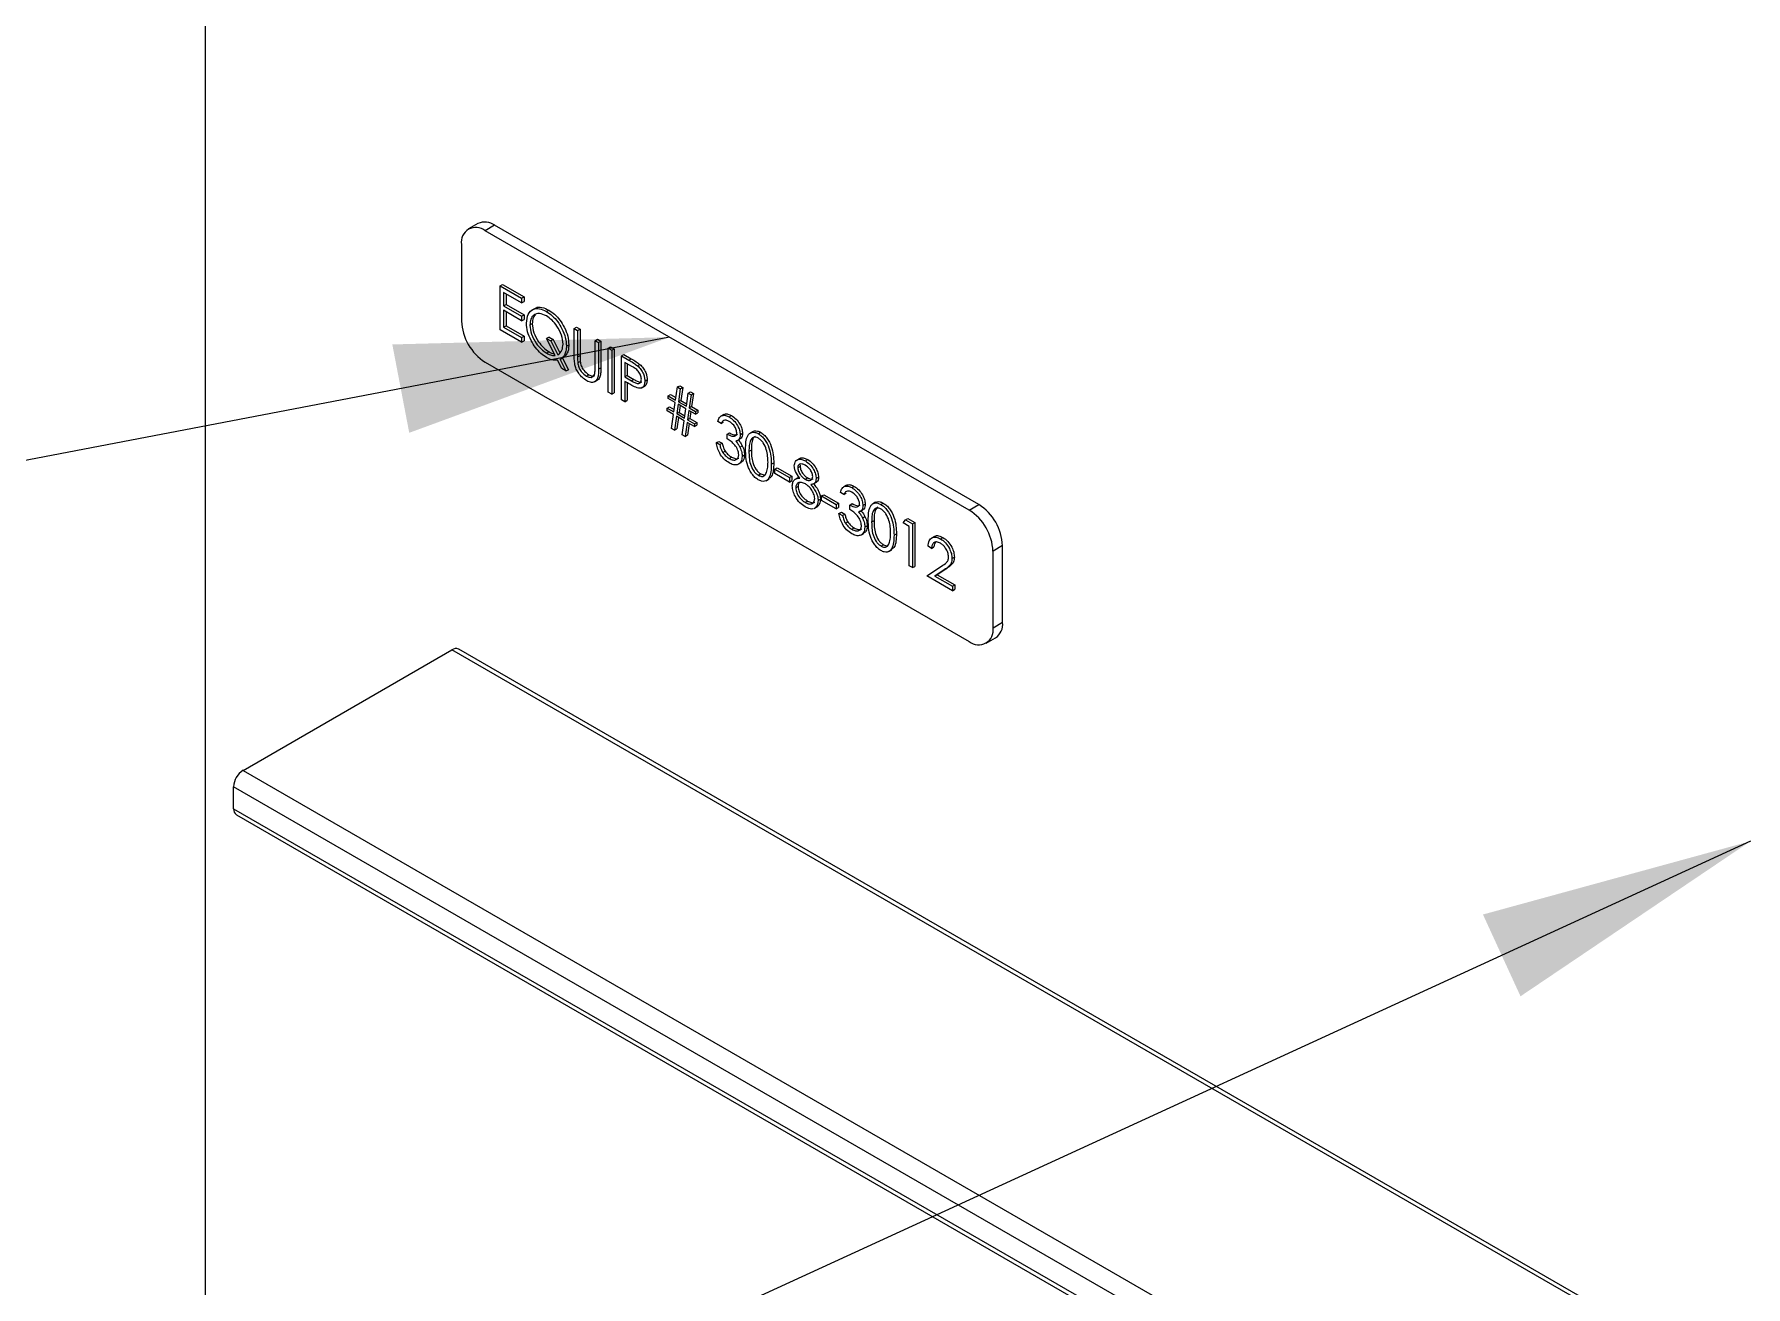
# Model space of a CAD drawing. Header units: inches. Extents: x 1 to 529, y 1 to 374.
# Drawn here: x 25.09 to 42.09, y 304.21 to 316.65 of the extents above; entities that cross this region are included whole.
import ezdxf

# ---------------------------------------------------------------- set-up
doc = ezdxf.new("R2010")
doc.units = ezdxf.units.IN
doc.header["$LTSCALE"] = 32
doc.header["$MEASUREMENT"] = 0
doc.layers.add('FORMAT', color=7, linetype='Continuous')
doc.dimstyles.new('SLDDIMSTYLE5', dxfattribs={"dimtxt": 0.18, "dimasz": 2.71875, "dimexe": 0, "dimexo": 0.0625, "dimgap": 0, "dimtad": 0, "dimtih": 1, "dimtoh": 1, "dimdec": 0, "dimrnd": 1e-09, "dimzin": 0, "dimdsep": 46, "dimtxsty": 'Standard', "dimsah": 1, "dimcen": 0.09, "dimadec": 0, "dimazin": 0, "dimtfac": 2.71875, "dimtdec": 0, "dimtofl": 0, "dimtmove": 0, "dimatfit": 3, "dimfxl": 0, "dimfrac": 2, "dimtolj": 1, "dimtzin": 0, "dimarcsym": 0})

# ---------------------------------------------------------------- blocks, each defined once
blk = doc.blocks.new('Drawing View43')
at = {"color": 7, "linetype": 'Continuous', "lineweight": 25}
for p, q in [((-7.244, 11.422), (-7.244, -36.402)), ((-4.535, 3.108), (-4.63, 3.054)), ((-4.369, 3.092), (-4.463, 3.037)), ((0.44, 0.316), (-4.369, 3.092)), ((-4.699, 2.901), (-4.699, 2.139)), ((0.345, 0.261), (-4.463, 3.037)), ((-4.314, 2.488), (-4.29, 2.502)), ((-4.314, 2.488), (-4.101, 2.366)), ((-4.314, 2.053), (-4.314, 2.488)), ((-4.29, 2.502), (-4.077, 2.379)), ((-4.101, 2.321), (-4.28, 2.424)), ((-4.28, 2.424), (-4.28, 2.29)), ((-4.256, 2.411), (-4.256, 2.304)), ((-4.28, 2.29), (-4.256, 2.304)), ((-4.28, 2.29), (-4.101, 2.187)), ((-4.101, 2.142), (-4.28, 2.246)), ((-4.28, 2.246), (-4.28, 2.078)), ((-4.256, 2.304), (-4.077, 2.201)), ((-4.256, 2.232), (-4.256, 2.092)), ((-4.101, 2.366), (-4.077, 2.379)), ((-4.101, 2.366), (-4.101, 2.321)), ((-4.101, 2.321), (-4.077, 2.335)), ((-4.077, 2.379), (-4.077, 2.335)), ((-3.968, 2.265), (-3.998, 2.248)), ((-3.855, 2.235), (-3.831, 2.248)), ((-4.101, 1.93), (-4.314, 2.053)), ((-4.28, 2.078), (-4.256, 2.092)), ((-4.28, 2.078), (-4.101, 1.975)), ((-4.256, 2.092), (-4.077, 1.988)), ((-4.101, 2.187), (-4.077, 2.201)), ((-4.101, 2.187), (-4.101, 2.142)), ((-4.101, 2.142), (-4.077, 2.156)), ((-4.077, 2.201), (-4.077, 2.156)), ((-3.995, 2.112), (-4.019, 2.099)), ((-3.579, 2.064), (-3.555, 2.078)), ((-3.579, 2.064), (-3.545, 2.045)), ((-3.579, 1.801), (-3.579, 2.064)), ((-3.555, 2.078), (-3.521, 2.058)), ((-3.545, 2.045), (-3.521, 2.058)), ((-3.545, 2.045), (-3.545, 1.784)), ((-3.521, 2.058), (-3.521, 1.797)), ((-4.101, 1.975), (-4.077, 1.988)), ((-4.101, 1.975), (-4.101, 1.93)), ((-4.101, 1.93), (-4.077, 1.944)), ((-4.077, 1.988), (-4.077, 1.944)), ((-3.829, 1.979), (-3.853, 1.966)), ((-3.768, 1.796), (-3.853, 1.966)), ((-3.853, 1.966), (-3.811, 1.941)), ((-3.829, 1.979), (-3.787, 1.955)), ((-3.787, 1.955), (-3.811, 1.941)), ((-3.811, 1.941), (-3.742, 1.803)), ((-3.787, 1.955), (-3.722, 1.825)), ((-3.656, 1.891), (-3.633, 1.904)), ((-3.371, 1.944), (-3.347, 1.958)), ((-3.371, 1.683), (-3.371, 1.944)), ((-3.371, 1.944), (-3.337, 1.925)), ((-3.347, 1.958), (-3.313, 1.938)), ((-3.337, 1.925), (-3.313, 1.938)), ((-3.337, 1.925), (-3.337, 1.662)), ((-3.313, 1.938), (-3.313, 1.675)), ((-3.24, 1.869), (-3.217, 1.882)), ((-3.217, 1.882), (-3.183, 1.863)), ((-4.463, 1.731), (0.345, -1.045)), ((-3.829, 1.834), (-3.852, 1.82)), ((-3.703, 1.667), (-3.745, 1.75)), ((-3.719, 1.758), (-3.695, 1.772)), ((-3.719, 1.758), (-3.661, 1.643)), ((-3.695, 1.772), (-3.637, 1.656)), ((-3.545, 1.784), (-3.521, 1.797)), ((-3.543, 1.725), (-3.52, 1.738)), ((-3.24, 1.869), (-3.206, 1.849)), ((-3.24, 1.433), (-3.24, 1.869)), ((-3.206, 1.849), (-3.183, 1.863)), ((-3.206, 1.849), (-3.206, 1.414)), ((-3.183, 1.863), (-3.183, 1.427)), ((-3.11, 1.793), (-3.086, 1.807)), ((-3.11, 1.793), (-3.036, 1.751)), ((-3.11, 1.358), (-3.11, 1.793)), ((-3.086, 1.807), (-3.012, 1.764)), ((-3.007, 1.689), (-3.076, 1.729)), ((-3.076, 1.729), (-3.076, 1.584)), ((-3.052, 1.716), (-3.052, 1.598)), ((-3.036, 1.751), (-3.012, 1.764)), ((-2.95, 1.695), (-2.926, 1.708)), ((-3.661, 1.643), (-3.703, 1.667)), ((-3.661, 1.643), (-3.637, 1.656)), ((-3.456, 1.591), (-3.432, 1.605)), ((-3.377, 1.535), (-3.348, 1.552)), ((-3.337, 1.662), (-3.313, 1.675)), ((-3.052, 1.598), (-3.076, 1.584)), ((-3.076, 1.584), (-3.01, 1.545)), ((-3.049, 1.524), (-3.076, 1.539)), ((-3.076, 1.539), (-3.076, 1.338)), ((-3.052, 1.598), (-2.986, 1.559)), ((-2.986, 1.559), (-3.01, 1.545)), ((-2.878, 1.543), (-2.854, 1.556)), ((-3.206, 1.414), (-3.24, 1.433)), ((-3.206, 1.414), (-3.183, 1.427)), ((-3.052, 1.526), (-3.052, 1.352)), ((-2.907, 1.476), (-2.877, 1.493)), ((-2.646, 1.397), (-2.622, 1.411)), ((-2.646, 1.369), (-2.646, 1.397)), ((-2.646, 1.397), (-2.572, 1.354)), ((-2.575, 1.329), (-2.646, 1.369)), ((-2.622, 1.411), (-2.568, 1.38)), ((-2.572, 1.354), (-2.554, 1.484)), ((-2.554, 1.484), (-2.53, 1.497)), ((-2.554, 1.484), (-2.525, 1.467)), ((-2.525, 1.467), (-2.543, 1.338)), ((-2.53, 1.497), (-2.501, 1.48)), ((-2.525, 1.467), (-2.501, 1.48)), ((-2.501, 1.48), (-2.519, 1.351)), ((-2.465, 1.293), (-2.447, 1.422)), ((-2.447, 1.422), (-2.424, 1.436)), ((-2.447, 1.422), (-2.418, 1.405)), ((-2.418, 1.405), (-2.436, 1.276)), ((-2.424, 1.436), (-2.395, 1.419)), ((-2.418, 1.405), (-2.395, 1.419)), ((-2.395, 1.419), (-2.413, 1.29)), ((-3.076, 1.338), (-3.11, 1.358)), ((-3.076, 1.338), (-3.052, 1.352)), ((-2.655, 1.274), (-2.632, 1.288)), ((-2.655, 1.246), (-2.655, 1.274)), ((-2.655, 1.274), (-2.589, 1.236)), ((-2.592, 1.21), (-2.655, 1.246)), ((-2.632, 1.288), (-2.585, 1.261)), ((-2.612, 1.07), (-2.592, 1.21)), ((-2.589, 1.236), (-2.575, 1.329)), ((-2.563, 1.193), (-2.583, 1.054)), ((-2.486, 1.148), (-2.563, 1.193)), ((-2.546, 1.312), (-2.559, 1.219)), ((-2.536, 1.232), (-2.559, 1.219)), ((-2.559, 1.219), (-2.482, 1.174)), ((-2.469, 1.267), (-2.546, 1.312)), ((-2.543, 1.338), (-2.519, 1.351)), ((-2.543, 1.338), (-2.465, 1.293)), ((-2.526, 1.3), (-2.536, 1.232)), ((-2.536, 1.232), (-2.479, 1.199)), ((-2.519, 1.351), (-2.462, 1.318)), ((-2.482, 1.174), (-2.469, 1.267)), ((-2.44, 1.25), (-2.453, 1.157)), ((-2.375, 1.213), (-2.44, 1.25)), ((-2.436, 1.276), (-2.413, 1.29)), ((-2.436, 1.276), (-2.375, 1.241)), ((-2.42, 1.239), (-2.429, 1.171)), ((-2.413, 1.29), (-2.351, 1.254)), ((-2.375, 1.241), (-2.351, 1.254)), ((-2.375, 1.241), (-2.375, 1.213)), ((-2.375, 1.213), (-2.351, 1.226)), ((-2.351, 1.254), (-2.351, 1.226)), ((-2.092, 1.211), (-2.122, 1.194)), ((-2.04, 1.187), (-2.017, 1.201)), ((-2.583, 1.054), (-2.612, 1.07)), ((-2.583, 1.054), (-2.559, 1.067)), ((-2.543, 1.181), (-2.559, 1.067)), ((-2.505, 1.009), (-2.486, 1.148)), ((-2.457, 1.132), (-2.476, 0.992)), ((-2.384, 1.09), (-2.457, 1.132)), ((-2.453, 1.157), (-2.429, 1.171)), ((-2.453, 1.157), (-2.384, 1.118)), ((-2.437, 1.12), (-2.453, 1.006)), ((-2.429, 1.171), (-2.361, 1.132)), ((-2.384, 1.118), (-2.361, 1.132)), ((-2.384, 1.118), (-2.384, 1.09)), ((-2.384, 1.09), (-2.361, 1.104)), ((-2.361, 1.132), (-2.361, 1.104)), ((-2.119, 1.121), (-2.152, 1.14)), ((-2.119, 1.121), (-2.095, 1.134)), ((-2.061, 1.015), (-2.037, 1.028)), ((-1.93, 1.01), (-1.906, 1.024)), ((-1.803, 1.043), (-1.832, 1.026)), ((-1.751, 1.02), (-1.727, 1.034)), ((-2.476, 0.992), (-2.505, 1.009)), ((-2.476, 0.992), (-2.453, 1.006)), ((-2.167, 0.931), (-2.143, 0.944)), ((-2.167, 0.931), (-2.133, 0.911)), ((-2.143, 0.944), (-2.11, 0.925)), ((-2.133, 0.911), (-2.11, 0.925)), ((-2.061, 0.97), (-2.061, 1.015)), ((-1.959, 0.951), (-1.929, 0.968)), ((-1.933, 0.885), (-1.91, 0.899)), ((-1.819, 0.858), (-1.843, 0.844)), ((-2.104, 0.834), (-2.08, 0.848)), ((-2.041, 0.774), (-2.017, 0.788)), ((-1.949, 0.716), (-1.92, 0.733)), ((-1.911, 0.795), (-1.887, 0.809)), ((-1.621, 0.716), (-1.597, 0.729)), ((-1.587, 0.669), (-1.563, 0.682)), ((-1.563, 0.682), (-1.418, 0.598)), ((-1.339, 0.775), (-1.368, 0.758)), ((-1.336, 0.695), (-1.359, 0.682)), ((-1.333, 0.71), (-1.336, 0.695)), ((-1.283, 0.75), (-1.259, 0.764)), ((-1.726, 0.62), (-1.75, 0.606)), ((-1.726, 0.62), (-1.696, 0.61)), ((-1.673, 0.553), (-1.643, 0.57)), ((-1.587, 0.669), (-1.442, 0.585)), ((-1.587, 0.624), (-1.587, 0.669)), ((-1.442, 0.54), (-1.587, 0.624)), ((-1.442, 0.585), (-1.418, 0.598)), ((-1.442, 0.585), (-1.442, 0.54)), ((-1.442, 0.54), (-1.418, 0.554)), ((-1.418, 0.598), (-1.418, 0.554)), ((-1.357, 0.583), (-1.386, 0.566)), ((-1.359, 0.58), (-1.342, 0.584)), ((-1.26, 0.58), (-1.283, 0.566)), ((-1.202, 0.521), (-1.173, 0.538)), ((-1.176, 0.575), (-1.152, 0.589)), ((-1.355, 0.494), (-1.379, 0.481)), ((-1.261, 0.351), (-1.285, 0.338)), ((-1.156, 0.357), (-1.133, 0.371)), ((-1.123, 0.401), (-1.099, 0.414)), ((-1.123, 0.401), (-0.978, 0.317)), ((-1.123, 0.356), (-1.123, 0.401)), ((-0.978, 0.272), (-1.123, 0.356)), ((-1.099, 0.414), (-0.954, 0.33)), ((-0.9, 0.417), (-0.934, 0.437)), ((-0.874, 0.508), (-0.903, 0.491)), ((-0.9, 0.417), (-0.877, 0.431)), ((-0.822, 0.484), (-0.798, 0.497)), ((-1.195, 0.277), (-1.166, 0.294)), ((-1.185, 0.283), (-1.193, 0.28)), ((-1.185, 0.283), (-1.161, 0.297)), ((-1.161, 0.297), (-1.17, 0.293)), ((-0.978, 0.317), (-0.954, 0.33)), ((-0.978, 0.317), (-0.978, 0.272)), ((-0.978, 0.272), (-0.954, 0.286)), ((-0.954, 0.33), (-0.954, 0.286)), ((-0.949, 0.228), (-0.925, 0.241)), ((-0.949, 0.228), (-0.915, 0.208)), ((-0.925, 0.241), (-0.891, 0.222)), ((-0.915, 0.208), (-0.891, 0.222)), ((-0.842, 0.311), (-0.819, 0.325)), ((-0.842, 0.267), (-0.842, 0.311)), ((-0.74, 0.247), (-0.711, 0.264)), ((-0.715, 0.182), (-0.691, 0.196)), ((-0.712, 0.307), (-0.688, 0.321)), ((-0.585, 0.34), (-0.614, 0.323)), ((-0.532, 0.317), (-0.509, 0.33)), ((-0.288, 0.165), (-0.265, 0.178)), ((-0.265, 0.178), (-0.195, 0.138)), ((0.345, 0.261), (0.44, 0.316)), ((-0.885, 0.131), (-0.862, 0.144)), ((-0.822, 0.071), (-0.799, 0.084)), ((-0.731, 0.013), (-0.702, 0.03)), ((-0.692, 0.092), (-0.669, 0.105)), ((-0.601, 0.155), (-0.625, 0.141)), ((-0.402, 0.012), (-0.379, 0.026)), ((-0.31, 0.133), (-0.288, 0.165)), ((-0.252, 0.099), (-0.31, 0.133)), ((-0.288, 0.165), (-0.218, 0.124)), ((-0.252, -0.292), (-0.252, 0.099)), ((-0.218, 0.124), (-0.195, 0.138)), ((-0.218, 0.124), (-0.218, -0.311)), ((-0.195, 0.138), (-0.195, -0.298)), ((0, 0), (-0.029, -0.017)), ((-0.508, -0.084), (-0.531, -0.097)), ((-0.508, -0.084), (-0.477, -0.094)), ((-0.454, -0.151), (-0.425, -0.134)), ((-0.03, -0.119), (-0.064, -0.099)), ((-0.03, -0.119), (-0.006, -0.105)), ((0.059, -0.025), (0.083, -0.011)), ((0.675, -0.092), (0.581, -0.147)), ((0.581, -0.909), (0.581, -0.147)), ((0.675, -0.854), (0.675, -0.092)), ((-0.218, -0.311), (-0.252, -0.292)), ((-0.218, -0.311), (-0.195, -0.298)), ((-0.078, -0.392), (0.068, -0.296)), ((0.097, -0.332), (0.003, -0.394)), ((0.121, -0.319), (0.026, -0.381)), ((0.097, -0.332), (0.121, -0.319)), ((0.173, -0.22), (0.197, -0.206)), ((0.178, -0.54), (-0.078, -0.392)), ((0.003, -0.394), (0.026, -0.381)), ((0.003, -0.394), (0.178, -0.495)), ((0.026, -0.381), (0.202, -0.482)), ((0.178, -0.495), (0.202, -0.482)), ((0.178, -0.495), (0.178, -0.54)), ((0.202, -0.482), (0.202, -0.526)), ((0.178, -0.54), (0.202, -0.526)), ((0.512, -1.061), (0.606, -1.007)), ((0.581, -0.909), (0.675, -0.854)), ((-6.867, -2.325), (-4.793, -1.127)), ((33.674, -23.333), (-4.793, -1.127)), ((33.74, -23.327), (-4.726, -1.121)), ((-6.867, -2.325), (31.6, -24.531)), ((31.505, -24.694), (-6.961, -2.488)), ((-6.961, -2.706), (-6.961, -2.488)), ((-6.961, -2.706), (31.505, -24.912)), ((-6.934, -2.767), (31.533, -24.973))]:
    blk.add_line(p, q, dxfattribs=at)
for centre, radius, start, end in [((-4.555, 2.924), 0.146, 50.7967, 189.214), ((-4.466, 2.955), 0.168, 54.3824, 114.3071), ((-4.187, 2.162), 0.512, 182.6055, 237.3945), ((0.069, -0.17), 0.512, 2.6055, 57.3945), ((0.164, -0.116), 0.512, 2.6055, 57.3945), ((0.437, -0.932), 0.146, 230.7967, 9.214), ((0.517, -0.875), 0.16, 304.0564, 7.2558), ((-4.754, -1.182), 0.0671, 65.6929, 125.6176), ((-6.757, -2.497), 0.205, 122.6055, 177.3945), ((-6.896, -2.713), 0.0657, 173.7012, 234.9867)]:
    blk.add_arc(centre, radius, start, end, dxfattribs=at)
for points, knots in [([(-4.053, 2.118), (-4.049, 2.15), (-4.042, 2.213), (-3.99, 2.26), (-3.924, 2.267), (-3.878, 2.245), (-3.855, 2.235)], [0, 0, 0, 0, 0.279683, 0.559262, 0.779599, 1, 1, 1, 1]), ([(-3.855, 2.19), (-3.878, 2.2), (-3.926, 2.221), (-3.981, 2.204), (-4.014, 2.161), (-4.017, 2.119), (-4.019, 2.099)], [0, 0, 0, 0, 0.279706, 0.559353, 0.779638, 1, 1, 1, 1]), ([(-3.969, 2.259), (-3.965, 2.263), (-3.949, 2.281), (-3.899, 2.279), (-3.854, 2.258), (-3.831, 2.248)], [0, 0, 0, 0, 0.1105798, 0.5552253, 1, 1, 1, 1]), ([(-3.855, 2.235), (-3.835, 2.222), (-3.796, 2.196), (-3.742, 2.135), (-3.696, 2.06), (-3.662, 1.974), (-3.658, 1.918), (-3.656, 1.891)], [0, 0, 0, 0, 0.1868624, 0.3735295, 0.5603806, 0.780078, 1, 1, 1, 1]), ([(-3.831, 2.248), (-3.812, 2.235), (-3.773, 2.21), (-3.719, 2.149), (-3.673, 2.074), (-3.638, 1.987), (-3.634, 1.932), (-3.633, 1.904)], [0, 0, 0, 0, 0.1868624, 0.3735295, 0.5603806, 0.780078, 1, 1, 1, 1]), ([(-3.853, 1.776), (-3.873, 1.789), (-3.912, 1.814), (-3.965, 1.875), (-4.011, 1.949), (-4.047, 2.035), (-4.051, 2.09), (-4.053, 2.118)], [0, 0, 0, 0, 0.186881, 0.373574, 0.560438, 0.780167, 1, 1, 1, 1]), ([(-4.019, 2.099), (-4.016, 2.069), (-4.01, 2.01), (-3.963, 1.924), (-3.909, 1.858), (-3.871, 1.833), (-3.852, 1.82)], [0, 0, 0, 0, 0.279311, 0.558981, 0.779421, 1, 1, 1, 1]), ([(-3.964, 2.202), (-3.972, 2.192), (-3.991, 2.171), (-3.994, 2.134), (-3.995, 2.112)], [0, 0, 0, 0, 0.4376746, 1, 1, 1, 1]), ([(-3.995, 2.112), (-3.992, 2.083), (-3.986, 2.024), (-3.939, 1.938), (-3.885, 1.871), (-3.847, 1.846), (-3.829, 1.834)], [0, 0, 0, 0, 0.279311, 0.558981, 0.779421, 1, 1, 1, 1]), ([(-3.69, 1.911), (-3.693, 1.94), (-3.699, 1.999), (-3.744, 2.085), (-3.798, 2.151), (-3.836, 2.177), (-3.855, 2.19)], [0, 0, 0, 0, 0.279456, 0.558872, 0.779514, 1, 1, 1, 1]), ([(-3.742, 1.803), (-3.725, 1.816), (-3.696, 1.839), (-3.692, 1.889), (-3.69, 1.911)], [0, 0, 0, 0, 0.559301, 1, 1, 1, 1]), ([(-3.656, 1.891), (-3.657, 1.873), (-3.659, 1.839), (-3.677, 1.789), (-3.703, 1.77), (-3.719, 1.758)], [0, 0, 0, 0, 0.28046, 0.56072, 1, 1, 1, 1]), ([(-3.633, 1.904), (-3.633, 1.887), (-3.635, 1.853), (-3.653, 1.803), (-3.679, 1.783), (-3.695, 1.772)], [0, 0, 0, 0, 0.28046, 0.56072, 1, 1, 1, 1]), ([(-3.745, 1.75), (-3.764, 1.75), (-3.798, 1.748), (-3.836, 1.767), (-3.853, 1.776)], [0, 0, 0, 0, 0.559661, 1, 1, 1, 1]), ([(-3.852, 1.82), (-3.836, 1.812), (-3.806, 1.797), (-3.78, 1.796), (-3.768, 1.796)], [0, 0, 0, 0, 0.559843, 1, 1, 1, 1]), ([(-3.829, 1.834), (-3.812, 1.824), (-3.794, 1.814), (-3.778, 1.813), (-3.776, 1.813)], [0, 0, 0, 0, 0.924453, 1, 1, 1, 1]), ([(-3.572, 1.705), (-3.574, 1.724), (-3.579, 1.757), (-3.579, 1.788), (-3.579, 1.801)], [0, 0, 0, 0, 0.559499, 1, 1, 1, 1]), ([(-3.454, 1.546), (-3.468, 1.555), (-3.497, 1.574), (-3.533, 1.616), (-3.56, 1.662), (-3.568, 1.691), (-3.572, 1.705)], [0, 0, 0, 0, 0.280221, 0.559914, 0.779952, 1, 1, 1, 1]), ([(-3.545, 1.784), (-3.545, 1.773), (-3.545, 1.754), (-3.544, 1.734), (-3.543, 1.725)], [0, 0, 0, 0, 0.560124, 1, 1, 1, 1]), ([(-3.543, 1.725), (-3.541, 1.71), (-3.536, 1.681), (-3.504, 1.628), (-3.474, 1.605), (-3.456, 1.591)], [0, 0, 0, 0, 0.281057, 0.560821, 1, 1, 1, 1]), ([(-3.521, 1.797), (-3.521, 1.786), (-3.521, 1.767), (-3.52, 1.747), (-3.52, 1.738)], [0, 0, 0, 0, 0.560124, 1, 1, 1, 1]), ([(-3.52, 1.738), (-3.517, 1.724), (-3.513, 1.694), (-3.48, 1.642), (-3.451, 1.619), (-3.432, 1.605)], [0, 0, 0, 0, 0.281057, 0.560821, 1, 1, 1, 1]), ([(-3.036, 1.751), (-3.02, 1.741), (-2.991, 1.725), (-2.962, 1.704), (-2.95, 1.695)], [0, 0, 0, 0, 0.560314, 1, 1, 1, 1]), ([(-3.012, 1.764), (-2.996, 1.755), (-2.967, 1.739), (-2.939, 1.717), (-2.926, 1.708)], [0, 0, 0, 0, 0.560314, 1, 1, 1, 1]), ([(-2.926, 1.708), (-2.915, 1.697), (-2.892, 1.674), (-2.868, 1.631), (-2.856, 1.59), (-2.855, 1.568), (-2.854, 1.556)], [0, 0, 0, 0, 0.279705, 0.559381, 0.779509, 1, 1, 1, 1]), ([(-3.456, 1.591), (-3.446, 1.587), (-3.425, 1.577), (-3.4, 1.581), (-3.383, 1.595), (-3.377, 1.61), (-3.375, 1.618)], [0, 0, 0, 0, 0.279787, 0.559377, 0.779569, 1, 1, 1, 1]), ([(-3.337, 1.662), (-3.337, 1.646), (-3.338, 1.614), (-3.345, 1.569), (-3.367, 1.537), (-3.405, 1.523), (-3.438, 1.538), (-3.454, 1.546)], [0, 0, 0, 0, 0.187503, 0.374776, 0.561126, 0.780587, 1, 1, 1, 1]), ([(-3.432, 1.605), (-3.422, 1.6), (-3.402, 1.591), (-3.381, 1.592), (-3.374, 1.599), (-3.373, 1.599)], [0, 0, 0, 0, 0.473792, 0.947251, 1, 1, 1, 1]), ([(-3.375, 1.618), (-3.373, 1.63), (-3.371, 1.651), (-3.371, 1.673), (-3.371, 1.683)], [0, 0, 0, 0, 0.559624, 1, 1, 1, 1]), ([(-3.313, 1.675), (-3.314, 1.659), (-3.314, 1.627), (-3.322, 1.584), (-3.335, 1.557), (-3.349, 1.553), (-3.352, 1.553)], [0, 0, 0, 0, 0.309665, 0.61895, 0.926711, 1, 1, 1, 1]), ([(-3.01, 1.545), (-2.999, 1.539), (-2.977, 1.527), (-2.949, 1.517), (-2.93, 1.521), (-2.916, 1.532), (-2.913, 1.55), (-2.912, 1.562)], [0, 0, 0, 0, 0.251135, 0.50104, 0.626338, 0.751739, 1, 1, 1, 1]), ([(-2.912, 1.562), (-2.913, 1.575), (-2.916, 1.596), (-2.93, 1.623), (-2.947, 1.648), (-2.975, 1.67), (-2.996, 1.683), (-3.007, 1.689)], [0, 0, 0, 0, 0.248297, 0.373717, 0.499032, 0.74887, 1, 1, 1, 1]), ([(-2.986, 1.559), (-2.975, 1.552), (-2.953, 1.54), (-2.926, 1.531), (-2.91, 1.532), (-2.907, 1.536), (-2.906, 1.536)], [0, 0, 0, 0, 0.392885, 0.783846, 0.979867, 1, 1, 1, 1]), ([(-2.878, 1.543), (-2.879, 1.529), (-2.88, 1.501), (-2.899, 1.477), (-2.925, 1.469), (-2.944, 1.473), (-2.953, 1.476)], [0, 0, 0, 0, 0.280099, 0.559324, 0.779458, 1, 1, 1, 1]), ([(-2.95, 1.695), (-2.938, 1.683), (-2.916, 1.66), (-2.892, 1.617), (-2.879, 1.577), (-2.878, 1.554), (-2.878, 1.543)], [0, 0, 0, 0, 0.279705, 0.559381, 0.779509, 1, 1, 1, 1]), ([(-2.854, 1.556), (-2.855, 1.543), (-2.857, 1.516), (-2.87, 1.495), (-2.88, 1.492), (-2.881, 1.492)], [0, 0, 0, 0, 0.486653, 0.971789, 1, 1, 1, 1]), ([(-2.953, 1.476), (-2.971, 1.483), (-3.003, 1.497), (-3.035, 1.516), (-3.049, 1.524)], [0, 0, 0, 0, 0.559694, 1, 1, 1, 1]), ([(-2.152, 1.14), (-2.148, 1.155), (-2.139, 1.183), (-2.111, 1.203), (-2.076, 1.204), (-2.052, 1.193), (-2.04, 1.187)], [0, 0, 0, 0, 0.280288, 0.55968, 0.779747, 1, 1, 1, 1]), ([(-2.094, 1.207), (-2.09, 1.21), (-2.08, 1.219), (-2.052, 1.217), (-2.028, 1.206), (-2.017, 1.201)], [0, 0, 0, 0, 0.184623, 0.592139, 1, 1, 1, 1]), ([(-2.017, 1.201), (-2.001, 1.19), (-1.971, 1.169), (-1.934, 1.12), (-1.911, 1.068), (-1.908, 1.039), (-1.906, 1.024)], [0, 0, 0, 0, 0.280085, 0.5598683, 0.7800992, 1, 1, 1, 1]), ([(-2.04, 1.142), (-2.05, 1.147), (-2.069, 1.156), (-2.1, 1.153), (-2.112, 1.133), (-2.119, 1.121)], [0, 0, 0, 0, 0.280636, 0.560364, 1, 1, 1, 1]), ([(-2.061, 1.015), (-2.039, 1.005), (-2.007, 0.99), (-1.976, 0.997), (-1.965, 1.013), (-1.964, 1.024), (-1.964, 1.03)], [0, 0, 0, 0, 0.499418, 0.749016, 0.874544, 1, 1, 1, 1]), ([(-2.04, 1.187), (-2.025, 1.176), (-1.994, 1.155), (-1.958, 1.106), (-1.935, 1.055), (-1.932, 1.025), (-1.93, 1.01)], [0, 0, 0, 0, 0.280085, 0.5598683, 0.7800992, 1, 1, 1, 1]), ([(-1.964, 1.03), (-1.966, 1.043), (-1.97, 1.068), (-1.998, 1.113), (-2.024, 1.131), (-2.04, 1.142)], [0, 0, 0, 0, 0.278859, 0.560074, 1, 1, 1, 1]), ([(-2.037, 1.028), (-2.015, 1.017), (-1.985, 1.002), (-1.962, 1.011), (-1.956, 1.014)], [0, 0, 0, 0, 0.720586, 1, 1, 1, 1]), ([(-1.906, 1.024), (-1.907, 1.014), (-1.908, 0.995), (-1.918, 0.975), (-1.929, 0.97), (-1.934, 0.969)], [0, 0, 0, 0, 0.3745704, 0.7488416, 1, 1, 1, 1]), ([(-1.877, 0.864), (-1.876, 0.889), (-1.875, 0.939), (-1.862, 0.994), (-1.838, 1.024), (-1.814, 1.036), (-1.784, 1.036), (-1.762, 1.025), (-1.751, 1.02)], [0, 0, 0, 0, 0.250526, 0.500164, 0.625273, 0.750198, 0.875111, 1, 1, 1, 1]), ([(-1.805, 1.04), (-1.8, 1.043), (-1.787, 1.05), (-1.76, 1.049), (-1.738, 1.039), (-1.727, 1.034)], [0, 0, 0, 0, 0.244242, 0.622156, 1, 1, 1, 1]), ([(-1.751, 1.02), (-1.74, 1.013), (-1.717, 0.998), (-1.677, 0.952), (-1.641, 0.879), (-1.622, 0.794), (-1.621, 0.742), (-1.621, 0.716)], [0, 0, 0, 0, 0.125169, 0.250336, 0.498865, 0.749016, 1, 1, 1, 1]), ([(-1.727, 1.034), (-1.716, 1.026), (-1.694, 1.011), (-1.653, 0.965), (-1.617, 0.893), (-1.599, 0.807), (-1.598, 0.755), (-1.597, 0.729)], [0, 0, 0, 0, 0.125169, 0.250336, 0.498865, 0.749016, 1, 1, 1, 1]), ([(-2.041, 0.73), (-2.058, 0.742), (-2.093, 0.765), (-2.134, 0.822), (-2.158, 0.88), (-2.164, 0.914), (-2.167, 0.931)], [0, 0, 0, 0, 0.279886, 0.558979, 0.779263, 1, 1, 1, 1]), ([(-2.133, 0.911), (-2.13, 0.897), (-2.123, 0.871), (-2.11, 0.845), (-2.104, 0.834)], [0, 0, 0, 0, 0.560694, 1, 1, 1, 1]), ([(-2.11, 0.925), (-2.106, 0.91), (-2.1, 0.884), (-2.086, 0.859), (-2.08, 0.848)], [0, 0, 0, 0, 0.560694, 1, 1, 1, 1]), ([(-1.945, 0.811), (-1.945, 0.819), (-1.946, 0.835), (-1.958, 0.869), (-1.983, 0.91), (-2.021, 0.944), (-2.047, 0.961), (-2.061, 0.97)], [0, 0, 0, 0, 0.12524, 0.250497, 0.499222, 0.749034, 1, 1, 1, 1]), ([(-1.93, 1.01), (-1.931, 1.001), (-1.932, 0.981), (-1.945, 0.956), (-1.963, 0.95), (-1.974, 0.946)], [0, 0, 0, 0, 0.280508, 0.560792, 1, 1, 1, 1]), ([(-1.974, 0.946), (-1.965, 0.936), (-1.95, 0.917), (-1.938, 0.895), (-1.933, 0.885)], [0, 0, 0, 0, 0.5597945, 1, 1, 1, 1]), ([(-1.95, 0.96), (-1.942, 0.949), (-1.926, 0.931), (-1.915, 0.909), (-1.91, 0.899)], [0, 0, 0, 0, 0.5597945, 1, 1, 1, 1]), ([(-1.933, 0.885), (-1.926, 0.868), (-1.913, 0.837), (-1.911, 0.808), (-1.911, 0.795)], [0, 0, 0, 0, 0.559419, 1, 1, 1, 1]), ([(-1.91, 0.899), (-1.902, 0.882), (-1.889, 0.85), (-1.888, 0.821), (-1.887, 0.809)], [0, 0, 0, 0, 0.559419, 1, 1, 1, 1]), ([(-1.751, 0.562), (-1.762, 0.57), (-1.784, 0.584), (-1.814, 0.619), (-1.838, 0.659), (-1.862, 0.716), (-1.875, 0.787), (-1.876, 0.838), (-1.877, 0.864)], [0, 0, 0, 0, 0.124913, 0.249814, 0.374728, 0.499853, 0.749484, 1, 1, 1, 1]), ([(-1.75, 0.975), (-1.758, 0.979), (-1.776, 0.987), (-1.798, 0.985), (-1.817, 0.974), (-1.833, 0.948), (-1.842, 0.903), (-1.843, 0.864), (-1.843, 0.844)], [0, 0, 0, 0, 0.124874, 0.249889, 0.374726, 0.499789, 0.7495, 1, 1, 1, 1]), ([(-1.782, 0.992), (-1.786, 0.99), (-1.796, 0.985), (-1.81, 0.961), (-1.818, 0.917), (-1.819, 0.878), (-1.819, 0.858)], [0, 0, 0, 0, 0.098415, 0.278744, 0.638803, 1, 1, 1, 1]), ([(-1.819, 0.858), (-1.819, 0.838), (-1.818, 0.798), (-1.809, 0.733), (-1.782, 0.676), (-1.752, 0.638), (-1.735, 0.626), (-1.726, 0.62)], [0, 0, 0, 0, 0.251085, 0.501371, 0.749628, 0.874877, 1, 1, 1, 1]), ([(-1.654, 0.736), (-1.655, 0.756), (-1.656, 0.796), (-1.668, 0.862), (-1.693, 0.919), (-1.724, 0.957), (-1.741, 0.969), (-1.75, 0.975)], [0, 0, 0, 0, 0.250921, 0.501308, 0.749642, 0.874909, 1, 1, 1, 1]), ([(-2.104, 0.834), (-2.093, 0.82), (-2.073, 0.795), (-2.051, 0.78), (-2.041, 0.774)], [0, 0, 0, 0, 0.558748, 1, 1, 1, 1]), ([(-2.08, 0.848), (-2.069, 0.834), (-2.05, 0.808), (-2.027, 0.794), (-2.017, 0.788)], [0, 0, 0, 0, 0.558748, 1, 1, 1, 1]), ([(-2.041, 0.774), (-2.027, 0.768), (-2.001, 0.755), (-1.97, 0.759), (-1.948, 0.778), (-1.946, 0.8), (-1.945, 0.811)], [0, 0, 0, 0, 0.280599, 0.560151, 0.780303, 1, 1, 1, 1]), ([(-1.911, 0.795), (-1.913, 0.775), (-1.919, 0.736), (-1.954, 0.709), (-1.997, 0.708), (-2.027, 0.723), (-2.041, 0.73)], [0, 0, 0, 0, 0.279304, 0.558838, 0.779277, 1, 1, 1, 1]), ([(-2.017, 0.788), (-2.004, 0.782), (-1.979, 0.769), (-1.953, 0.769), (-1.945, 0.777), (-1.944, 0.777)], [0, 0, 0, 0, 0.486345, 0.970875, 1, 1, 1, 1]), ([(-1.887, 0.809), (-1.889, 0.788), (-1.893, 0.753), (-1.916, 0.74), (-1.925, 0.734)], [0, 0, 0, 0, 0.5879349, 1, 1, 1, 1]), ([(-1.843, 0.844), (-1.843, 0.824), (-1.842, 0.784), (-1.832, 0.719), (-1.806, 0.662), (-1.776, 0.624), (-1.758, 0.612), (-1.75, 0.606)], [0, 0, 0, 0, 0.251085, 0.501371, 0.749628, 0.874877, 1, 1, 1, 1]), ([(-1.621, 0.716), (-1.621, 0.691), (-1.622, 0.64), (-1.641, 0.576), (-1.677, 0.546), (-1.717, 0.546), (-1.74, 0.557), (-1.751, 0.562)], [0, 0, 0, 0, 0.251002, 0.501138, 0.749612, 0.874807, 1, 1, 1, 1]), ([(-1.669, 0.634), (-1.664, 0.652), (-1.655, 0.683), (-1.655, 0.719), (-1.654, 0.736)], [0, 0, 0, 0, 0.559599, 1, 1, 1, 1]), ([(-1.597, 0.729), (-1.598, 0.704), (-1.599, 0.655), (-1.613, 0.594), (-1.639, 0.579), (-1.649, 0.573)], [0, 0, 0, 0, 0.378807, 0.756307, 1, 1, 1, 1]), ([(-1.393, 0.702), (-1.391, 0.718), (-1.385, 0.75), (-1.354, 0.768), (-1.319, 0.767), (-1.295, 0.756), (-1.283, 0.75)], [0, 0, 0, 0, 0.278806, 0.558457, 0.77916, 1, 1, 1, 1]), ([(-1.338, 0.578), (-1.354, 0.6), (-1.377, 0.63), (-1.391, 0.675), (-1.393, 0.693), (-1.393, 0.702)], [0, 0, 0, 0, 0.557752, 0.778932, 1, 1, 1, 1]), ([(-1.285, 0.706), (-1.295, 0.711), (-1.314, 0.721), (-1.339, 0.719), (-1.356, 0.707), (-1.358, 0.69), (-1.359, 0.682)], [0, 0, 0, 0, 0.280651, 0.560566, 0.78062, 1, 1, 1, 1]), ([(-1.359, 0.682), (-1.357, 0.669), (-1.353, 0.643), (-1.331, 0.609), (-1.307, 0.582), (-1.291, 0.571), (-1.283, 0.566)], [0, 0, 0, 0, 0.277721, 0.558224, 0.779072, 1, 1, 1, 1]), ([(-1.34, 0.77), (-1.336, 0.774), (-1.324, 0.783), (-1.295, 0.78), (-1.271, 0.769), (-1.259, 0.764)], [0, 0, 0, 0, 0.2104594, 0.6051061, 1, 1, 1, 1]), ([(-1.336, 0.695), (-1.334, 0.683), (-1.33, 0.657), (-1.307, 0.622), (-1.284, 0.595), (-1.268, 0.585), (-1.26, 0.58)], [0, 0, 0, 0, 0.277721, 0.558224, 0.779072, 1, 1, 1, 1]), ([(-1.21, 0.596), (-1.212, 0.609), (-1.216, 0.633), (-1.243, 0.678), (-1.269, 0.696), (-1.285, 0.706)], [0, 0, 0, 0, 0.278971, 0.559919, 1, 1, 1, 1]), ([(-1.283, 0.75), (-1.268, 0.739), (-1.238, 0.718), (-1.202, 0.669), (-1.18, 0.619), (-1.177, 0.59), (-1.176, 0.575)], [0, 0, 0, 0, 0.279929, 0.559623, 0.779946, 1, 1, 1, 1]), ([(-1.259, 0.764), (-1.244, 0.753), (-1.214, 0.732), (-1.179, 0.683), (-1.157, 0.632), (-1.154, 0.603), (-1.152, 0.589)], [0, 0, 0, 0, 0.279929, 0.559623, 0.779946, 1, 1, 1, 1]), ([(-1.75, 0.606), (-1.739, 0.602), (-1.719, 0.593), (-1.687, 0.599), (-1.676, 0.621), (-1.669, 0.634)], [0, 0, 0, 0, 0.280257, 0.560781, 1, 1, 1, 1]), ([(-1.413, 0.501), (-1.411, 0.515), (-1.409, 0.543), (-1.384, 0.574), (-1.355, 0.576), (-1.338, 0.578)], [0, 0, 0, 0, 0.279987, 0.559901, 1, 1, 1, 1]), ([(-1.283, 0.521), (-1.296, 0.527), (-1.322, 0.54), (-1.353, 0.534), (-1.375, 0.514), (-1.378, 0.492), (-1.379, 0.481)], [0, 0, 0, 0, 0.2802829, 0.5601377, 0.7802983, 1, 1, 1, 1]), ([(-1.344, 0.53), (-1.346, 0.528), (-1.354, 0.521), (-1.355, 0.506), (-1.355, 0.494)], [0, 0, 0, 0, 0.193502, 1, 1, 1, 1]), ([(-1.283, 0.566), (-1.273, 0.561), (-1.253, 0.552), (-1.229, 0.556), (-1.213, 0.571), (-1.211, 0.588), (-1.21, 0.596)], [0, 0, 0, 0, 0.280237, 0.560145, 0.780435, 1, 1, 1, 1]), ([(-1.19, 0.376), (-1.192, 0.392), (-1.197, 0.423), (-1.224, 0.467), (-1.253, 0.501), (-1.273, 0.514), (-1.283, 0.521)], [0, 0, 0, 0, 0.278303, 0.558509, 0.779146, 1, 1, 1, 1]), ([(-1.26, 0.58), (-1.25, 0.575), (-1.23, 0.567), (-1.211, 0.567), (-1.205, 0.573), (-1.205, 0.573)], [0, 0, 0, 0, 0.492633, 0.984688, 1, 1, 1, 1]), ([(-1.176, 0.575), (-1.177, 0.565), (-1.178, 0.544), (-1.196, 0.52), (-1.217, 0.517), (-1.229, 0.515)], [0, 0, 0, 0, 0.280159, 0.560243, 1, 1, 1, 1]), ([(-1.229, 0.515), (-1.219, 0.502), (-1.197, 0.476), (-1.173, 0.433), (-1.159, 0.392), (-1.157, 0.369), (-1.156, 0.357)], [0, 0, 0, 0, 0.280494, 0.56019, 0.780048, 1, 1, 1, 1]), ([(-1.201, 0.522), (-1.192, 0.511), (-1.172, 0.487), (-1.149, 0.447), (-1.135, 0.405), (-1.134, 0.382), (-1.133, 0.371)], [0, 0, 0, 0, 0.245855, 0.539016, 0.769459, 1, 1, 1, 1]), ([(-1.152, 0.589), (-1.153, 0.579), (-1.155, 0.558), (-1.165, 0.541), (-1.175, 0.538), (-1.177, 0.538)], [0, 0, 0, 0, 0.442431, 0.884744, 1, 1, 1, 1]), ([(-0.875, 0.504), (-0.872, 0.506), (-0.861, 0.516), (-0.833, 0.514), (-0.81, 0.503), (-0.798, 0.497)], [0, 0, 0, 0, 0.184623, 0.592139, 1, 1, 1, 1]), ([(-1.285, 0.293), (-1.303, 0.305), (-1.34, 0.329), (-1.382, 0.389), (-1.408, 0.45), (-1.411, 0.484), (-1.413, 0.501)], [0, 0, 0, 0, 0.280545, 0.559269, 0.779816, 1, 1, 1, 1]), ([(-1.379, 0.481), (-1.377, 0.465), (-1.372, 0.433), (-1.345, 0.388), (-1.315, 0.357), (-1.295, 0.344), (-1.285, 0.338)], [0, 0, 0, 0, 0.2787534, 0.5580362, 0.7788344, 1, 1, 1, 1]), ([(-1.355, 0.494), (-1.353, 0.478), (-1.349, 0.447), (-1.322, 0.402), (-1.291, 0.371), (-1.271, 0.358), (-1.261, 0.351)], [0, 0, 0, 0, 0.2787534, 0.5580362, 0.7788344, 1, 1, 1, 1]), ([(-1.285, 0.338), (-1.272, 0.331), (-1.246, 0.318), (-1.215, 0.323), (-1.194, 0.343), (-1.191, 0.365), (-1.19, 0.376)], [0, 0, 0, 0, 0.280602, 0.559962, 0.78018, 1, 1, 1, 1]), ([(-1.261, 0.351), (-1.248, 0.345), (-1.223, 0.333), (-1.198, 0.333), (-1.19, 0.341), (-1.19, 0.341)], [0, 0, 0, 0, 0.498543, 0.994881, 1, 1, 1, 1]), ([(-1.156, 0.357), (-1.158, 0.339), (-1.161, 0.308), (-1.178, 0.291), (-1.185, 0.283)], [0, 0, 0, 0, 0.559346, 1, 1, 1, 1]), ([(-1.133, 0.371), (-1.134, 0.353), (-1.137, 0.322), (-1.154, 0.305), (-1.161, 0.297)], [0, 0, 0, 0, 0.559346, 1, 1, 1, 1]), ([(-0.934, 0.437), (-0.93, 0.451), (-0.921, 0.48), (-0.892, 0.5), (-0.857, 0.501), (-0.834, 0.49), (-0.822, 0.484)], [0, 0, 0, 0, 0.280288, 0.55968, 0.779747, 1, 1, 1, 1]), ([(-0.821, 0.439), (-0.831, 0.444), (-0.851, 0.453), (-0.882, 0.449), (-0.893, 0.429), (-0.9, 0.417)], [0, 0, 0, 0, 0.280636, 0.560364, 1, 1, 1, 1]), ([(-0.822, 0.484), (-0.806, 0.473), (-0.776, 0.452), (-0.739, 0.403), (-0.716, 0.351), (-0.713, 0.322), (-0.712, 0.307)], [0, 0, 0, 0, 0.280085, 0.559868, 0.780099, 1, 1, 1, 1]), ([(-0.745, 0.327), (-0.747, 0.339), (-0.751, 0.364), (-0.78, 0.409), (-0.806, 0.428), (-0.821, 0.439)], [0, 0, 0, 0, 0.278859, 0.560074, 1, 1, 1, 1]), ([(-0.798, 0.497), (-0.783, 0.487), (-0.752, 0.465), (-0.716, 0.416), (-0.693, 0.365), (-0.69, 0.335), (-0.688, 0.321)], [0, 0, 0, 0, 0.280085, 0.559868, 0.780099, 1, 1, 1, 1]), ([(-0.587, 0.337), (-0.582, 0.34), (-0.569, 0.347), (-0.542, 0.346), (-0.52, 0.336), (-0.509, 0.33)], [0, 0, 0, 0, 0.244242, 0.622156, 1, 1, 1, 1]), ([(-1.207, 0.274), (-1.207, 0.273), (-1.215, 0.269), (-1.242, 0.273), (-1.269, 0.286), (-1.285, 0.293)], [0, 0, 0, 0, 0.0284622, 0.4065555, 1, 1, 1, 1]), ([(-0.823, 0.026), (-0.84, 0.038), (-0.875, 0.062), (-0.915, 0.119), (-0.939, 0.176), (-0.945, 0.21), (-0.949, 0.228)], [0, 0, 0, 0, 0.2798859, 0.5589785, 0.7792629, 1, 1, 1, 1]), ([(-0.915, 0.208), (-0.911, 0.193), (-0.905, 0.167), (-0.891, 0.142), (-0.885, 0.131)], [0, 0, 0, 0, 0.560694, 1, 1, 1, 1]), ([(-0.891, 0.222), (-0.888, 0.207), (-0.882, 0.181), (-0.868, 0.155), (-0.862, 0.144)], [0, 0, 0, 0, 0.560694, 1, 1, 1, 1]), ([(-0.842, 0.311), (-0.821, 0.301), (-0.789, 0.286), (-0.758, 0.294), (-0.747, 0.309), (-0.746, 0.321), (-0.745, 0.327)], [0, 0, 0, 0, 0.499418, 0.749016, 0.874544, 1, 1, 1, 1]), ([(-0.726, 0.108), (-0.727, 0.115), (-0.728, 0.131), (-0.74, 0.165), (-0.764, 0.207), (-0.803, 0.241), (-0.829, 0.258), (-0.842, 0.267)], [0, 0, 0, 0, 0.12524, 0.250497, 0.499222, 0.749034, 1, 1, 1, 1]), ([(-0.819, 0.325), (-0.797, 0.314), (-0.766, 0.298), (-0.744, 0.308), (-0.738, 0.31)], [0, 0, 0, 0, 0.720586, 1, 1, 1, 1]), ([(-0.712, 0.307), (-0.712, 0.297), (-0.713, 0.278), (-0.727, 0.252), (-0.745, 0.246), (-0.756, 0.243)], [0, 0, 0, 0, 0.280508, 0.560792, 1, 1, 1, 1]), ([(-0.756, 0.243), (-0.747, 0.232), (-0.731, 0.214), (-0.72, 0.192), (-0.715, 0.182)], [0, 0, 0, 0, 0.5597945, 1, 1, 1, 1]), ([(-0.732, 0.256), (-0.723, 0.246), (-0.708, 0.228), (-0.696, 0.205), (-0.691, 0.196)], [0, 0, 0, 0, 0.5597945, 1, 1, 1, 1]), ([(-0.688, 0.321), (-0.689, 0.311), (-0.69, 0.292), (-0.699, 0.271), (-0.711, 0.267), (-0.715, 0.265)], [0, 0, 0, 0, 0.37457, 0.748842, 1, 1, 1, 1]), ([(-0.715, 0.182), (-0.708, 0.165), (-0.695, 0.133), (-0.693, 0.104), (-0.692, 0.092)], [0, 0, 0, 0, 0.5594191, 1, 1, 1, 1]), ([(-0.691, 0.196), (-0.684, 0.178), (-0.671, 0.147), (-0.669, 0.118), (-0.669, 0.105)], [0, 0, 0, 0, 0.5594191, 1, 1, 1, 1]), ([(-0.658, 0.16), (-0.658, 0.186), (-0.657, 0.236), (-0.643, 0.291), (-0.62, 0.321), (-0.596, 0.333), (-0.565, 0.333), (-0.543, 0.322), (-0.532, 0.317)], [0, 0, 0, 0, 0.250526, 0.500164, 0.625273, 0.750198, 0.875111, 1, 1, 1, 1]), ([(-0.531, 0.271), (-0.54, 0.275), (-0.557, 0.283), (-0.58, 0.281), (-0.598, 0.27), (-0.615, 0.245), (-0.624, 0.2), (-0.624, 0.161), (-0.625, 0.141)], [0, 0, 0, 0, 0.124874, 0.249889, 0.374726, 0.499789, 0.7495, 1, 1, 1, 1]), ([(-0.564, 0.289), (-0.567, 0.287), (-0.577, 0.282), (-0.591, 0.258), (-0.6, 0.214), (-0.601, 0.174), (-0.601, 0.155)], [0, 0, 0, 0, 0.098415, 0.278744, 0.638803, 1, 1, 1, 1]), ([(-0.532, 0.317), (-0.521, 0.309), (-0.499, 0.294), (-0.459, 0.248), (-0.422, 0.176), (-0.404, 0.09), (-0.403, 0.038), (-0.402, 0.012)], [0, 0, 0, 0, 0.125169, 0.250336, 0.498865, 0.749016, 1, 1, 1, 1]), ([(-0.436, 0.032), (-0.437, 0.052), (-0.438, 0.093), (-0.45, 0.158), (-0.475, 0.215), (-0.505, 0.253), (-0.523, 0.265), (-0.531, 0.271)], [0, 0, 0, 0, 0.250921, 0.501308, 0.749642, 0.874909, 1, 1, 1, 1]), ([(-0.509, 0.33), (-0.498, 0.323), (-0.475, 0.308), (-0.435, 0.262), (-0.399, 0.189), (-0.38, 0.104), (-0.379, 0.052), (-0.379, 0.026)], [0, 0, 0, 0, 0.125169, 0.250336, 0.498865, 0.749016, 1, 1, 1, 1]), ([(-0.885, 0.131), (-0.874, 0.117), (-0.855, 0.091), (-0.832, 0.077), (-0.822, 0.071)], [0, 0, 0, 0, 0.558748, 1, 1, 1, 1]), ([(-0.862, 0.144), (-0.851, 0.13), (-0.831, 0.105), (-0.809, 0.091), (-0.799, 0.084)], [0, 0, 0, 0, 0.558748, 1, 1, 1, 1]), ([(-0.692, 0.092), (-0.695, 0.072), (-0.7, 0.032), (-0.736, 0.006), (-0.779, 0.005), (-0.808, 0.019), (-0.823, 0.026)], [0, 0, 0, 0, 0.279304, 0.558838, 0.779277, 1, 1, 1, 1]), ([(-0.822, 0.071), (-0.809, 0.064), (-0.783, 0.051), (-0.751, 0.056), (-0.73, 0.074), (-0.727, 0.096), (-0.726, 0.108)], [0, 0, 0, 0, 0.280599, 0.560151, 0.780303, 1, 1, 1, 1]), ([(-0.799, 0.084), (-0.786, 0.078), (-0.76, 0.066), (-0.734, 0.065), (-0.726, 0.074), (-0.726, 0.074)], [0, 0, 0, 0, 0.486345, 0.970875, 1, 1, 1, 1]), ([(-0.669, 0.105), (-0.671, 0.085), (-0.675, 0.05), (-0.697, 0.036), (-0.707, 0.031)], [0, 0, 0, 0, 0.5879349, 1, 1, 1, 1]), ([(-0.532, -0.141), (-0.543, -0.134), (-0.565, -0.119), (-0.595, -0.084), (-0.62, -0.044), (-0.643, 0.013), (-0.657, 0.083), (-0.658, 0.135), (-0.658, 0.16)], [0, 0, 0, 0, 0.124913, 0.249814, 0.374728, 0.499853, 0.749484, 1, 1, 1, 1]), ([(-0.625, 0.141), (-0.624, 0.121), (-0.624, 0.081), (-0.614, 0.016), (-0.588, -0.041), (-0.557, -0.079), (-0.54, -0.091), (-0.531, -0.097)], [0, 0, 0, 0, 0.251085, 0.501371, 0.749628, 0.874877, 1, 1, 1, 1]), ([(-0.601, 0.155), (-0.601, 0.135), (-0.6, 0.094), (-0.59, 0.029), (-0.564, -0.028), (-0.534, -0.065), (-0.516, -0.077), (-0.508, -0.084)], [0, 0, 0, 0, 0.251085, 0.501371, 0.749628, 0.874877, 1, 1, 1, 1]), ([(-0.402, 0.012), (-0.403, -0.013), (-0.404, -0.063), (-0.422, -0.127), (-0.459, -0.158), (-0.499, -0.157), (-0.521, -0.147), (-0.532, -0.141)], [0, 0, 0, 0, 0.251002, 0.501138, 0.749612, 0.874807, 1, 1, 1, 1]), ([(-0.45, -0.069), (-0.446, -0.052), (-0.437, -0.021), (-0.436, 0.016), (-0.436, 0.032)], [0, 0, 0, 0, 0.559599, 1, 1, 1, 1]), ([(-0.379, 0.026), (-0.379, 0.001), (-0.381, -0.049), (-0.395, -0.11), (-0.421, -0.125), (-0.431, -0.13)], [0, 0, 0, 0, 0.378807, 0.756307, 1, 1, 1, 1]), ([(-0.002, -0.004), (0, -0.002), (0.01, 0.009), (0.04, 0.008), (0.069, -0.005), (0.083, -0.011)], [0, 0, 0, 0, 0.091683, 0.545657, 1, 1, 1, 1]), ([(-0.531, -0.097), (-0.521, -0.102), (-0.5, -0.11), (-0.468, -0.104), (-0.457, -0.082), (-0.45, -0.069)], [0, 0, 0, 0, 0.280257, 0.560781, 1, 1, 1, 1]), ([(-0.064, -0.099), (-0.062, -0.079), (-0.057, -0.039), (-0.025, -0.01), (0.016, -0.004), (0.045, -0.018), (0.059, -0.025)], [0, 0, 0, 0, 0.280029, 0.559515, 0.779668, 1, 1, 1, 1]), ([(0.058, -0.069), (0.045, -0.063), (0.019, -0.051), (-0.01, -0.061), (-0.026, -0.086), (-0.029, -0.108), (-0.03, -0.119)], [0, 0, 0, 0, 0.279699, 0.558847, 0.779176, 1, 1, 1, 1]), ([(0.009, -0.059), (0.005, -0.064), (-0.003, -0.075), (-0.005, -0.094), (-0.006, -0.105)], [0, 0, 0, 0, 0.398297, 1, 1, 1, 1]), ([(0.139, -0.204), (0.138, -0.19), (0.135, -0.161), (0.112, -0.119), (0.085, -0.087), (0.067, -0.075), (0.058, -0.069)], [0, 0, 0, 0, 0.279126, 0.558978, 0.77935, 1, 1, 1, 1]), ([(0.059, -0.025), (0.076, -0.036), (0.11, -0.059), (0.147, -0.116), (0.17, -0.172), (0.172, -0.204), (0.173, -0.22)], [0, 0, 0, 0, 0.27989, 0.559224, 0.779582, 1, 1, 1, 1]), ([(0.083, -0.011), (0.1, -0.023), (0.133, -0.046), (0.171, -0.103), (0.193, -0.159), (0.196, -0.191), (0.197, -0.206)], [0, 0, 0, 0, 0.27989, 0.559224, 0.779582, 1, 1, 1, 1]), ([(0.068, -0.296), (0.086, -0.285), (0.111, -0.27), (0.136, -0.238), (0.138, -0.215), (0.139, -0.204)], [0, 0, 0, 0, 0.560717, 0.780532, 1, 1, 1, 1]), ([(0.173, -0.22), (0.172, -0.236), (0.169, -0.269), (0.139, -0.304), (0.113, -0.322), (0.097, -0.332)], [0, 0, 0, 0, 0.279297, 0.559169, 1, 1, 1, 1]), ([(0.197, -0.206), (0.195, -0.223), (0.192, -0.256), (0.162, -0.291), (0.136, -0.308), (0.121, -0.319)], [0, 0, 0, 0, 0.279297, 0.559169, 1, 1, 1, 1])]:
    blk.add_open_spline(points, degree=3, knots=knots, dxfattribs=at)

msp = doc.modelspace()

# ---------------------------------------------------------------- block references
at = {"color": 7, "linetype": 'Continuous', "lineweight": 25}
msp.add_blockref('Drawing View43', (34.033, 311.663), dxfattribs=at)

# ---------------------------------------------------------------- leaders
at = {"layer": 'FORMAT'}
for points in [[(31.402, 313.642), (18.475, 311.167)], [(42.137, 308.634), (18.748, 297.895)]]:
    msp.add_leader(points, dimstyle='SLDDIMSTYLE5', dxfattribs=at)

doc.saveas('drawing.dxf')
